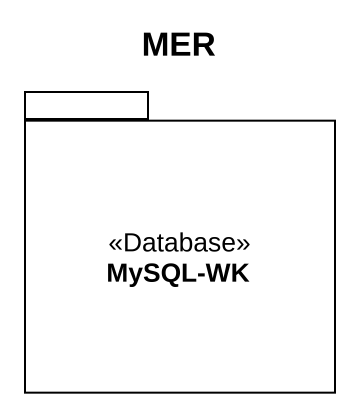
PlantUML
@startuml
title MER
package "MySQL-WK" as MySQL_WK <<Database>> {
}
@enduml
